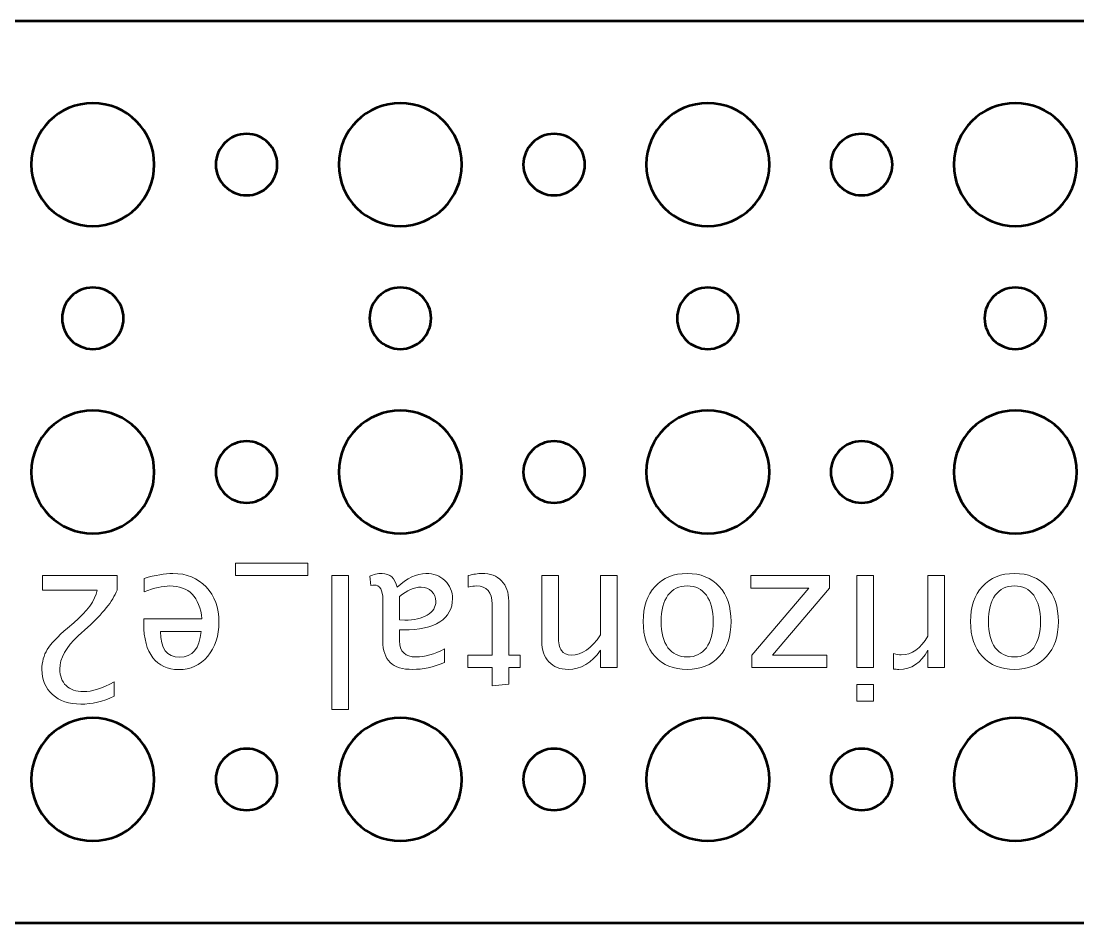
# Model space of a CAD drawing. Header units: centimetres. Extents: x -25.4 to 25.4, y -5.2 to 5.2.
# Drawn here: x -11.6 to -6.45, y -5.2 to -0.8 of the extents above; entities that cross this region are included whole.
import ezdxf

# ---------------------------------------------------------------- set-up
doc = ezdxf.new("R2010")
doc.units = ezdxf.units.CM
doc.header["$MEASUREMENT"] = 0
doc.layers.add('Layer 1', color=7, linetype='Continuous')

msp = doc.modelspace()

# ---------------------------------------------------------------- linework, layer by layer
at = {"layer": 'Layer 1', "lineweight": 53}
for points, knots in [([(24.95, -5.2), (24.95, -5.2), (-24.95, -5.2), (-24.95, -5.2), (-24.95, -5.2), (-25.22614, -5.2), (-25.45, -4.97614), (-25.45, -4.7), (-25.45, -4.7), (-25.45, -4.7), (-25.45, -3.99876), (-25.45, -3.99876), (-25.45, -3.99876), (-24.92095, -3.97271), (-24.5, -3.53551), (-24.5, -3), (-24.5, -3), (-24.5, -2.46449), (-24.92095, -2.02729), (-25.45, -2.00124), (-25.45, -2.00124), (-25.45, -2.00124), (-25.45, -1.3), (-25.45, -1.3), (-25.45, -1.3), (-25.45, -1.02386), (-25.22614, -0.8), (-24.95, -0.8), (-24.95, -0.8), (-24.95, -0.8), (24.95, -0.8), (24.95, -0.8), (24.95, -0.8), (25.22614, -0.8), (25.45, -1.02386), (25.45, -1.3), (25.45, -1.3), (25.45, -1.3), (25.45, -2.00124), (25.45, -2.00124), (25.45, -2.00124), (24.92095, -2.02729), (24.5, -2.46449), (24.5, -3), (24.5, -3), (24.5, -3.53551), (24.92095, -3.97271), (25.45, -3.99876), (25.45, -3.99876), (25.45, -3.99876), (25.45, -4.7), (25.45, -4.7), (25.45, -4.7), (25.45, -4.97614), (25.22614, -5.2), (24.95, -5.2)], [0, 0, 0, 0, 0.0666667, 0.0666667, 0.0666667, 0.0666667, 0.1333333, 0.1333333, 0.1333333, 0.1333333, 0.2, 0.2, 0.2, 0.2, 0.2666667, 0.2666667, 0.2666667, 0.2666667, 0.3333333, 0.3333333, 0.3333333, 0.3333333, 0.4, 0.4, 0.4, 0.4, 0.4666667, 0.4666667, 0.4666667, 0.4666667, 0.5333333, 0.5333333, 0.5333333, 0.5333333, 0.6, 0.6, 0.6, 0.6, 0.6666667, 0.6666667, 0.6666667, 0.6666667, 0.7333333, 0.7333333, 0.7333333, 0.7333333, 0.8, 0.8, 0.8, 0.8, 0.8666667, 0.8666667, 0.8666667, 0.8666667, 1, 1, 1, 1]), ([(-11.55, -1.5), (-11.55, -1.33431), (-11.41569, -1.2), (-11.25, -1.2), (-11.25, -1.2), (-11.08431, -1.2), (-10.95, -1.33431), (-10.95, -1.5), (-10.95, -1.5), (-10.95, -1.66569), (-11.08431, -1.8), (-11.25, -1.8), (-11.25, -1.8), (-11.41569, -1.8), (-11.55, -1.66569), (-11.55, -1.5)], [0, 0, 0, 0, 0.2, 0.2, 0.2, 0.2, 0.4, 0.4, 0.4, 0.4, 0.6, 0.6, 0.6, 0.6, 1, 1, 1, 1]), ([(-10.05, -1.5), (-10.05, -1.33431), (-9.91569, -1.2), (-9.75, -1.2), (-9.75, -1.2), (-9.58431, -1.2), (-9.45, -1.33431), (-9.45, -1.5), (-9.45, -1.5), (-9.45, -1.66569), (-9.58431, -1.8), (-9.75, -1.8), (-9.75, -1.8), (-9.91569, -1.8), (-10.05, -1.66569), (-10.05, -1.5)], [0, 0, 0, 0, 0.2, 0.2, 0.2, 0.2, 0.4, 0.4, 0.4, 0.4, 0.6, 0.6, 0.6, 0.6, 1, 1, 1, 1]), ([(-8.55, -1.5), (-8.55, -1.33431), (-8.41569, -1.2), (-8.25, -1.2), (-8.25, -1.2), (-8.08431, -1.2), (-7.95, -1.33431), (-7.95, -1.5), (-7.95, -1.5), (-7.95, -1.66569), (-8.08431, -1.8), (-8.25, -1.8), (-8.25, -1.8), (-8.41569, -1.8), (-8.55, -1.66569), (-8.55, -1.5)], [0, 0, 0, 0, 0.2, 0.2, 0.2, 0.2, 0.4, 0.4, 0.4, 0.4, 0.6, 0.6, 0.6, 0.6, 1, 1, 1, 1]), ([(-7.05, -1.5), (-7.05, -1.33431), (-6.91569, -1.2), (-6.75, -1.2), (-6.75, -1.2), (-6.58431, -1.2), (-6.45, -1.33431), (-6.45, -1.5), (-6.45, -1.5), (-6.45, -1.66569), (-6.58431, -1.8), (-6.75, -1.8), (-6.75, -1.8), (-6.91569, -1.8), (-7.05, -1.66569), (-7.05, -1.5)], [0, 0, 0, 0, 0.2, 0.2, 0.2, 0.2, 0.4, 0.4, 0.4, 0.4, 0.6, 0.6, 0.6, 0.6, 1, 1, 1, 1]), ([(-10.65, -1.5), (-10.65, -1.41716), (-10.58284, -1.35), (-10.5, -1.35), (-10.5, -1.35), (-10.41716, -1.35), (-10.35, -1.41716), (-10.35, -1.5), (-10.35, -1.5), (-10.35, -1.58284), (-10.41716, -1.65), (-10.5, -1.65), (-10.5, -1.65), (-10.58284, -1.65), (-10.65, -1.58284), (-10.65, -1.5)], [0, 0, 0, 0, 0.2, 0.2, 0.2, 0.2, 0.4, 0.4, 0.4, 0.4, 0.6, 0.6, 0.6, 0.6, 1, 1, 1, 1]), ([(-9.15, -1.5), (-9.15, -1.41716), (-9.08284, -1.35), (-9, -1.35), (-9, -1.35), (-8.91716, -1.35), (-8.85, -1.41716), (-8.85, -1.5), (-8.85, -1.5), (-8.85, -1.58284), (-8.91716, -1.65), (-9, -1.65), (-9, -1.65), (-9.08284, -1.65), (-9.15, -1.58284), (-9.15, -1.5)], [0, 0, 0, 0, 0.2, 0.2, 0.2, 0.2, 0.4, 0.4, 0.4, 0.4, 0.6, 0.6, 0.6, 0.6, 1, 1, 1, 1]), ([(-7.65, -1.5), (-7.65, -1.41716), (-7.58284, -1.35), (-7.5, -1.35), (-7.5, -1.35), (-7.41716, -1.35), (-7.35, -1.41716), (-7.35, -1.5), (-7.35, -1.5), (-7.35, -1.58284), (-7.41716, -1.65), (-7.5, -1.65), (-7.5, -1.65), (-7.58284, -1.65), (-7.65, -1.58284), (-7.65, -1.5)], [0, 0, 0, 0, 0.2, 0.2, 0.2, 0.2, 0.4, 0.4, 0.4, 0.4, 0.6, 0.6, 0.6, 0.6, 1, 1, 1, 1]), ([(-11.4, -2.25), (-11.4, -2.16716), (-11.33284, -2.1), (-11.25, -2.1), (-11.25, -2.1), (-11.16716, -2.1), (-11.1, -2.16716), (-11.1, -2.25), (-11.1, -2.25), (-11.1, -2.33284), (-11.16716, -2.4), (-11.25, -2.4), (-11.25, -2.4), (-11.33284, -2.4), (-11.4, -2.33284), (-11.4, -2.25)], [0, 0, 0, 0, 0.2, 0.2, 0.2, 0.2, 0.4, 0.4, 0.4, 0.4, 0.6, 0.6, 0.6, 0.6, 1, 1, 1, 1]), ([(-9.9, -2.25), (-9.9, -2.16716), (-9.83284, -2.1), (-9.75, -2.1), (-9.75, -2.1), (-9.66716, -2.1), (-9.6, -2.16716), (-9.6, -2.25), (-9.6, -2.25), (-9.6, -2.33284), (-9.66716, -2.4), (-9.75, -2.4), (-9.75, -2.4), (-9.83284, -2.4), (-9.9, -2.33284), (-9.9, -2.25)], [0, 0, 0, 0, 0.2, 0.2, 0.2, 0.2, 0.4, 0.4, 0.4, 0.4, 0.6, 0.6, 0.6, 0.6, 1, 1, 1, 1]), ([(-8.4, -2.25), (-8.4, -2.16716), (-8.33284, -2.1), (-8.25, -2.1), (-8.25, -2.1), (-8.16716, -2.1), (-8.1, -2.16716), (-8.1, -2.25), (-8.1, -2.25), (-8.1, -2.33284), (-8.16716, -2.4), (-8.25, -2.4), (-8.25, -2.4), (-8.33284, -2.4), (-8.4, -2.33284), (-8.4, -2.25)], [0, 0, 0, 0, 0.2, 0.2, 0.2, 0.2, 0.4, 0.4, 0.4, 0.4, 0.6, 0.6, 0.6, 0.6, 1, 1, 1, 1]), ([(-6.9, -2.25), (-6.9, -2.16716), (-6.83284, -2.1), (-6.75, -2.1), (-6.75, -2.1), (-6.66716, -2.1), (-6.6, -2.16716), (-6.6, -2.25), (-6.6, -2.25), (-6.6, -2.33284), (-6.66716, -2.4), (-6.75, -2.4), (-6.75, -2.4), (-6.83284, -2.4), (-6.9, -2.33284), (-6.9, -2.25)], [0, 0, 0, 0, 0.2, 0.2, 0.2, 0.2, 0.4, 0.4, 0.4, 0.4, 0.6, 0.6, 0.6, 0.6, 1, 1, 1, 1]), ([(-11.55, -3), (-11.55, -2.83431), (-11.41569, -2.7), (-11.25, -2.7), (-11.25, -2.7), (-11.08431, -2.7), (-10.95, -2.83431), (-10.95, -3), (-10.95, -3), (-10.95, -3.16569), (-11.08431, -3.3), (-11.25, -3.3), (-11.25, -3.3), (-11.41569, -3.3), (-11.55, -3.16569), (-11.55, -3)], [0, 0, 0, 0, 0.2, 0.2, 0.2, 0.2, 0.4, 0.4, 0.4, 0.4, 0.6, 0.6, 0.6, 0.6, 1, 1, 1, 1]), ([(-10.05, -3), (-10.05, -2.83431), (-9.91569, -2.7), (-9.75, -2.7), (-9.75, -2.7), (-9.58431, -2.7), (-9.45, -2.83431), (-9.45, -3), (-9.45, -3), (-9.45, -3.16569), (-9.58431, -3.3), (-9.75, -3.3), (-9.75, -3.3), (-9.91569, -3.3), (-10.05, -3.16569), (-10.05, -3)], [0, 0, 0, 0, 0.2, 0.2, 0.2, 0.2, 0.4, 0.4, 0.4, 0.4, 0.6, 0.6, 0.6, 0.6, 1, 1, 1, 1]), ([(-8.55, -3), (-8.55, -2.83431), (-8.41569, -2.7), (-8.25, -2.7), (-8.25, -2.7), (-8.08431, -2.7), (-7.95, -2.83431), (-7.95, -3), (-7.95, -3), (-7.95, -3.16569), (-8.08431, -3.3), (-8.25, -3.3), (-8.25, -3.3), (-8.41569, -3.3), (-8.55, -3.16569), (-8.55, -3)], [0, 0, 0, 0, 0.2, 0.2, 0.2, 0.2, 0.4, 0.4, 0.4, 0.4, 0.6, 0.6, 0.6, 0.6, 1, 1, 1, 1]), ([(-7.05, -3), (-7.05, -2.83431), (-6.91569, -2.7), (-6.75, -2.7), (-6.75, -2.7), (-6.58431, -2.7), (-6.45, -2.83431), (-6.45, -3), (-6.45, -3), (-6.45, -3.16569), (-6.58431, -3.3), (-6.75, -3.3), (-6.75, -3.3), (-6.91569, -3.3), (-7.05, -3.16569), (-7.05, -3)], [0, 0, 0, 0, 0.2, 0.2, 0.2, 0.2, 0.4, 0.4, 0.4, 0.4, 0.6, 0.6, 0.6, 0.6, 1, 1, 1, 1]), ([(-10.65, -3), (-10.65, -2.91716), (-10.58284, -2.85), (-10.5, -2.85), (-10.5, -2.85), (-10.41716, -2.85), (-10.35, -2.91716), (-10.35, -3), (-10.35, -3), (-10.35, -3.08284), (-10.41716, -3.15), (-10.5, -3.15), (-10.5, -3.15), (-10.58284, -3.15), (-10.65, -3.08284), (-10.65, -3)], [0, 0, 0, 0, 0.2, 0.2, 0.2, 0.2, 0.4, 0.4, 0.4, 0.4, 0.6, 0.6, 0.6, 0.6, 1, 1, 1, 1]), ([(-9.15, -3), (-9.15, -2.91716), (-9.08284, -2.85), (-9, -2.85), (-9, -2.85), (-8.91716, -2.85), (-8.85, -2.91716), (-8.85, -3), (-8.85, -3), (-8.85, -3.08284), (-8.91716, -3.15), (-9, -3.15), (-9, -3.15), (-9.08284, -3.15), (-9.15, -3.08284), (-9.15, -3)], [0, 0, 0, 0, 0.2, 0.2, 0.2, 0.2, 0.4, 0.4, 0.4, 0.4, 0.6, 0.6, 0.6, 0.6, 1, 1, 1, 1]), ([(-7.65, -3), (-7.65, -2.91716), (-7.58284, -2.85), (-7.5, -2.85), (-7.5, -2.85), (-7.41716, -2.85), (-7.35, -2.91716), (-7.35, -3), (-7.35, -3), (-7.35, -3.08284), (-7.41716, -3.15), (-7.5, -3.15), (-7.5, -3.15), (-7.58284, -3.15), (-7.65, -3.08284), (-7.65, -3)], [0, 0, 0, 0, 0.2, 0.2, 0.2, 0.2, 0.4, 0.4, 0.4, 0.4, 0.6, 0.6, 0.6, 0.6, 1, 1, 1, 1]), ([(-11.55, -4.5), (-11.55, -4.33431), (-11.41569, -4.2), (-11.25, -4.2), (-11.25, -4.2), (-11.08431, -4.2), (-10.95, -4.33431), (-10.95, -4.5), (-10.95, -4.5), (-10.95, -4.66569), (-11.08431, -4.8), (-11.25, -4.8), (-11.25, -4.8), (-11.41569, -4.8), (-11.55, -4.66569), (-11.55, -4.5)], [0, 0, 0, 0, 0.2, 0.2, 0.2, 0.2, 0.4, 0.4, 0.4, 0.4, 0.6, 0.6, 0.6, 0.6, 1, 1, 1, 1]), ([(-10.05, -4.5), (-10.05, -4.33431), (-9.91569, -4.2), (-9.75, -4.2), (-9.75, -4.2), (-9.58431, -4.2), (-9.45, -4.33431), (-9.45, -4.5), (-9.45, -4.5), (-9.45, -4.66569), (-9.58431, -4.8), (-9.75, -4.8), (-9.75, -4.8), (-9.91569, -4.8), (-10.05, -4.66569), (-10.05, -4.5)], [0, 0, 0, 0, 0.2, 0.2, 0.2, 0.2, 0.4, 0.4, 0.4, 0.4, 0.6, 0.6, 0.6, 0.6, 1, 1, 1, 1]), ([(-8.55, -4.5), (-8.55, -4.33431), (-8.41569, -4.2), (-8.25, -4.2), (-8.25, -4.2), (-8.08431, -4.2), (-7.95, -4.33431), (-7.95, -4.5), (-7.95, -4.5), (-7.95, -4.66569), (-8.08431, -4.8), (-8.25, -4.8), (-8.25, -4.8), (-8.41569, -4.8), (-8.55, -4.66569), (-8.55, -4.5)], [0, 0, 0, 0, 0.2, 0.2, 0.2, 0.2, 0.4, 0.4, 0.4, 0.4, 0.6, 0.6, 0.6, 0.6, 1, 1, 1, 1]), ([(-7.05, -4.5), (-7.05, -4.33431), (-6.91569, -4.2), (-6.75, -4.2), (-6.75, -4.2), (-6.58431, -4.2), (-6.45, -4.33431), (-6.45, -4.5), (-6.45, -4.5), (-6.45, -4.66569), (-6.58431, -4.8), (-6.75, -4.8), (-6.75, -4.8), (-6.91569, -4.8), (-7.05, -4.66569), (-7.05, -4.5)], [0, 0, 0, 0, 0.2, 0.2, 0.2, 0.2, 0.4, 0.4, 0.4, 0.4, 0.6, 0.6, 0.6, 0.6, 1, 1, 1, 1]), ([(-10.65, -4.5), (-10.65, -4.41716), (-10.58284, -4.35), (-10.5, -4.35), (-10.5, -4.35), (-10.41716, -4.35), (-10.35, -4.41716), (-10.35, -4.5), (-10.35, -4.5), (-10.35, -4.58284), (-10.41716, -4.65), (-10.5, -4.65), (-10.5, -4.65), (-10.58284, -4.65), (-10.65, -4.58284), (-10.65, -4.5)], [0, 0, 0, 0, 0.2, 0.2, 0.2, 0.2, 0.4, 0.4, 0.4, 0.4, 0.6, 0.6, 0.6, 0.6, 1, 1, 1, 1]), ([(-9.15, -4.5), (-9.15, -4.41716), (-9.08284, -4.35), (-9, -4.35), (-9, -4.35), (-8.91716, -4.35), (-8.85, -4.41716), (-8.85, -4.5), (-8.85, -4.5), (-8.85, -4.58284), (-8.91716, -4.65), (-9, -4.65), (-9, -4.65), (-9.08284, -4.65), (-9.15, -4.58284), (-9.15, -4.5)], [0, 0, 0, 0, 0.2, 0.2, 0.2, 0.2, 0.4, 0.4, 0.4, 0.4, 0.6, 0.6, 0.6, 0.6, 1, 1, 1, 1]), ([(-7.65, -4.5), (-7.65, -4.41716), (-7.58284, -4.35), (-7.5, -4.35), (-7.5, -4.35), (-7.41716, -4.35), (-7.35, -4.41716), (-7.35, -4.5), (-7.35, -4.5), (-7.35, -4.58284), (-7.41716, -4.65), (-7.5, -4.65), (-7.5, -4.65), (-7.58284, -4.65), (-7.65, -4.58284), (-7.65, -4.5)], [0, 0, 0, 0, 0.2, 0.2, 0.2, 0.2, 0.4, 0.4, 0.4, 0.4, 0.6, 0.6, 0.6, 0.6, 1, 1, 1, 1])]:
    msp.add_open_spline(points, degree=3, knots=knots, dxfattribs=at)
at = {"layer": 'Layer 1', "color": 5, "lineweight": 9}
for points, knots in [([(-10.20102, -3.44436), (-10.20102, -3.44436), (-10.20102, -3.50532), (-10.20102, -3.50532), (-10.20102, -3.50532), (-10.20102, -3.50532), (-10.55323, -3.50532), (-10.55323, -3.50532), (-10.55323, -3.50532), (-10.55323, -3.50532), (-10.55323, -3.44436), (-10.55323, -3.44436), (-10.55323, -3.44436), (-10.55323, -3.44436), (-10.20102, -3.44436), (-10.20102, -3.44436)], [0, 0, 0, 0, 0.2, 0.2, 0.2, 0.2, 0.4, 0.4, 0.4, 0.4, 0.6, 0.6, 0.6, 0.6, 1, 1, 1, 1]), ([(-10.99943, -3.51971), (-10.94482, -3.50334), (-10.89812, -3.49516), (-10.85917, -3.49516), (-10.85917, -3.49516), (-10.79271, -3.49516), (-10.73866, -3.51717), (-10.69703, -3.56106), (-10.69703, -3.56106), (-10.6554, -3.60494), (-10.63452, -3.66181), (-10.63452, -3.7318), (-10.63452, -3.7318), (-10.63452, -3.79968), (-10.65286, -3.85542), (-10.68969, -3.89902), (-10.68969, -3.89902), (-10.72652, -3.94248), (-10.77366, -3.96422), (-10.83109, -3.96422), (-10.83109, -3.96422), (-10.88542, -3.96422), (-10.92747, -3.94488), (-10.9571, -3.90622), (-10.9571, -3.90622), (-10.98673, -3.86755), (-11.00155, -3.8128), (-11.00155, -3.74182), (-11.00155, -3.74182), (-11.00155, -3.74182), (-11.00113, -3.71699), (-11.00113, -3.71699), (-11.00113, -3.71699), (-11.00113, -3.71699), (-10.71749, -3.71699), (-10.71749, -3.71699), (-10.71749, -3.71699), (-10.72935, -3.60974), (-10.7817, -3.55612), (-10.87441, -3.55612), (-10.87441, -3.55612), (-10.90842, -3.55612), (-10.95005, -3.56572), (-10.99943, -3.58491), (-10.99943, -3.58491), (-10.99943, -3.58491), (-10.99943, -3.51971), (-10.99943, -3.51971)], [0, 0, 0, 0, 0.0769231, 0.0769231, 0.0769231, 0.0769231, 0.1538462, 0.1538462, 0.1538462, 0.1538462, 0.2307692, 0.2307692, 0.2307692, 0.2307692, 0.3076923, 0.3076923, 0.3076923, 0.3076923, 0.3846154, 0.3846154, 0.3846154, 0.3846154, 0.4615385, 0.4615385, 0.4615385, 0.4615385, 0.5384615, 0.5384615, 0.5384615, 0.5384615, 0.6153846, 0.6153846, 0.6153846, 0.6153846, 0.6923077, 0.6923077, 0.6923077, 0.6923077, 0.7692308, 0.7692308, 0.7692308, 0.7692308, 0.8461538, 0.8461538, 0.8461538, 0.8461538, 1, 1, 1, 1]), ([(-9.76583, -3.56247), (-9.71701, -3.5176), (-9.67002, -3.49516), (-9.62486, -3.49516), (-9.62486, -3.49516), (-9.58775, -3.49516), (-9.55685, -3.50673), (-9.53243, -3.53001), (-9.53243, -3.53001), (-9.50788, -3.5533), (-9.4956, -3.58265), (-9.4956, -3.61807), (-9.4956, -3.61807), (-9.4956, -3.66703), (-9.51621, -3.70471), (-9.55741, -3.73096), (-9.55741, -3.73096), (-9.59862, -3.7572), (-9.65774, -3.77033), (-9.73479, -3.77033), (-9.73479, -3.77033), (-9.73479, -3.77033), (-9.75384, -3.77033), (-9.75384, -3.77033), (-9.75384, -3.77033), (-9.75384, -3.77033), (-9.75384, -3.82437), (-9.75384, -3.82437), (-9.75384, -3.82437), (-9.75384, -3.87644), (-9.72674, -3.90241), (-9.67242, -3.90241), (-9.67242, -3.90241), (-9.63037, -3.90241), (-9.58436, -3.88914), (-9.53455, -3.86261), (-9.53455, -3.86261), (-9.53455, -3.86261), (-9.53455, -3.9295), (-9.53455, -3.9295), (-9.53455, -3.9295), (-9.5893, -3.95208), (-9.64095, -3.96337), (-9.68935, -3.96337), (-9.68935, -3.96337), (-9.73916, -3.96337), (-9.77599, -3.95208), (-9.79956, -3.92936), (-9.79956, -3.92936), (-9.82326, -3.90664), (-9.83512, -3.87165), (-9.83512, -3.82437), (-9.83512, -3.82437), (-9.83512, -3.82437), (-9.83512, -3.6216), (-9.83512, -3.6216), (-9.83512, -3.6216), (-9.83512, -3.57517), (-9.84937, -3.55189), (-9.87802, -3.55189), (-9.87802, -3.55189), (-9.88154, -3.55189), (-9.88677, -3.55245), (-9.89368, -3.55358), (-9.89368, -3.55358), (-9.89368, -3.55358), (-9.89947, -3.50842), (-9.89947, -3.50842), (-9.89947, -3.50842), (-9.88098, -3.49953), (-9.86066, -3.49516), (-9.83836, -3.49516), (-9.83836, -3.49516), (-9.8004, -3.49516), (-9.77627, -3.5176), (-9.76583, -3.56247)], [0, 0, 0, 0, 0.05, 0.05, 0.05, 0.05, 0.1, 0.1, 0.1, 0.1, 0.15, 0.15, 0.15, 0.15, 0.2, 0.2, 0.2, 0.2, 0.25, 0.25, 0.25, 0.25, 0.3, 0.3, 0.3, 0.3, 0.35, 0.35, 0.35, 0.35, 0.4, 0.4, 0.4, 0.4, 0.45, 0.45, 0.45, 0.45, 0.5, 0.5, 0.5, 0.5, 0.55, 0.55, 0.55, 0.55, 0.6, 0.6, 0.6, 0.6, 0.65, 0.65, 0.65, 0.65, 0.7, 0.7, 0.7, 0.7, 0.75, 0.75, 0.75, 0.75, 0.8, 0.8, 0.8, 0.8, 0.85, 0.85, 0.85, 0.85, 0.9, 0.9, 0.9, 0.9, 1, 1, 1, 1]), ([(-9.41857, -3.50546), (-9.39345, -3.49855), (-9.37158, -3.49516), (-9.3531, -3.49516), (-9.3531, -3.49516), (-9.31161, -3.49516), (-9.27929, -3.50701), (-9.25615, -3.53072), (-9.25615, -3.53072), (-9.23287, -3.55443), (-9.2213, -3.58731), (-9.2213, -3.6295), (-9.2213, -3.6295), (-9.2213, -3.6295), (-9.2213, -3.89309), (-9.2213, -3.89309), (-9.2213, -3.89309), (-9.2213, -3.89309), (-9.16513, -3.89309), (-9.16513, -3.89309), (-9.16513, -3.89309), (-9.16513, -3.89309), (-9.16513, -3.95406), (-9.16513, -3.95406), (-9.16513, -3.95406), (-9.16513, -3.95406), (-9.2213, -3.95406), (-9.2213, -3.95406), (-9.2213, -3.95406), (-9.2213, -3.95406), (-9.2213, -4.03519), (-9.2213, -4.03519), (-9.2213, -4.03519), (-9.2213, -4.03519), (-9.30258, -4.04296), (-9.30258, -4.04296), (-9.30258, -4.04296), (-9.30258, -4.04296), (-9.30258, -3.95406), (-9.30258, -3.95406), (-9.30258, -3.95406), (-9.30258, -3.95406), (-9.42026, -3.95406), (-9.42026, -3.95406), (-9.42026, -3.95406), (-9.42026, -3.95406), (-9.42026, -3.89309), (-9.42026, -3.89309), (-9.42026, -3.89309), (-9.42026, -3.89309), (-9.30258, -3.89309), (-9.30258, -3.89309), (-9.30258, -3.89309), (-9.30258, -3.89309), (-9.30258, -3.64417), (-9.30258, -3.64417), (-9.30258, -3.64417), (-9.30258, -3.58547), (-9.32812, -3.55612), (-9.37906, -3.55612), (-9.37906, -3.55612), (-9.38993, -3.55612), (-9.40305, -3.55795), (-9.41857, -3.56148), (-9.41857, -3.56148), (-9.41857, -3.56148), (-9.41857, -3.50546), (-9.41857, -3.50546)], [0, 0, 0, 0, 0.0555556, 0.0555556, 0.0555556, 0.0555556, 0.1111111, 0.1111111, 0.1111111, 0.1111111, 0.1666667, 0.1666667, 0.1666667, 0.1666667, 0.2222222, 0.2222222, 0.2222222, 0.2222222, 0.2777778, 0.2777778, 0.2777778, 0.2777778, 0.3333333, 0.3333333, 0.3333333, 0.3333333, 0.3888889, 0.3888889, 0.3888889, 0.3888889, 0.4444444, 0.4444444, 0.4444444, 0.4444444, 0.5, 0.5, 0.5, 0.5, 0.5555556, 0.5555556, 0.5555556, 0.5555556, 0.6111111, 0.6111111, 0.6111111, 0.6111111, 0.6666667, 0.6666667, 0.6666667, 0.6666667, 0.7222222, 0.7222222, 0.7222222, 0.7222222, 0.7777778, 0.7777778, 0.7777778, 0.7777778, 0.8333333, 0.8333333, 0.8333333, 0.8333333, 0.8888889, 0.8888889, 0.8888889, 0.8888889, 1, 1, 1, 1]), ([(-8.35092, -3.49516), (-8.28502, -3.49516), (-8.23281, -3.51619), (-8.19442, -3.55824), (-8.19442, -3.55824), (-8.1559, -3.60029), (-8.13671, -3.65744), (-8.13671, -3.72955), (-8.13671, -3.72955), (-8.13671, -3.80151), (-8.1559, -3.85852), (-8.19442, -3.90043), (-8.19442, -3.90043), (-8.23281, -3.94234), (-8.28502, -3.96337), (-8.35092, -3.96337), (-8.35092, -3.96337), (-8.41682, -3.96337), (-8.46903, -3.94234), (-8.50741, -3.90043), (-8.50741, -3.90043), (-8.54593, -3.85852), (-8.56513, -3.80151), (-8.56513, -3.72955), (-8.56513, -3.72955), (-8.56513, -3.65744), (-8.54593, -3.60029), (-8.50741, -3.55824), (-8.50741, -3.55824), (-8.46903, -3.51619), (-8.41682, -3.49516), (-8.35092, -3.49516)], [0, 0, 0, 0, 0.1111111, 0.1111111, 0.1111111, 0.1111111, 0.2222222, 0.2222222, 0.2222222, 0.2222222, 0.3333333, 0.3333333, 0.3333333, 0.3333333, 0.4444444, 0.4444444, 0.4444444, 0.4444444, 0.5555556, 0.5555556, 0.5555556, 0.5555556, 0.6666667, 0.6666667, 0.6666667, 0.6666667, 0.7777778, 0.7777778, 0.7777778, 0.7777778, 1, 1, 1, 1]), ([(-6.75439, -3.49516), (-6.68849, -3.49516), (-6.63628, -3.51619), (-6.59789, -3.55824), (-6.59789, -3.55824), (-6.55937, -3.60029), (-6.54018, -3.65744), (-6.54018, -3.72955), (-6.54018, -3.72955), (-6.54018, -3.80151), (-6.55937, -3.85852), (-6.59789, -3.90043), (-6.59789, -3.90043), (-6.63628, -3.94234), (-6.68849, -3.96337), (-6.75439, -3.96337), (-6.75439, -3.96337), (-6.82029, -3.96337), (-6.8725, -3.94234), (-6.91088, -3.90043), (-6.91088, -3.90043), (-6.9494, -3.85852), (-6.9686, -3.80151), (-6.9686, -3.72955), (-6.9686, -3.72955), (-6.9686, -3.65744), (-6.9494, -3.60029), (-6.91088, -3.55824), (-6.91088, -3.55824), (-6.8725, -3.51619), (-6.82029, -3.49516), (-6.75439, -3.49516)], [0, 0, 0, 0, 0.1111111, 0.1111111, 0.1111111, 0.1111111, 0.2222222, 0.2222222, 0.2222222, 0.2222222, 0.3333333, 0.3333333, 0.3333333, 0.3333333, 0.4444444, 0.4444444, 0.4444444, 0.4444444, 0.5555556, 0.5555556, 0.5555556, 0.5555556, 0.6666667, 0.6666667, 0.6666667, 0.6666667, 0.7777778, 0.7777778, 0.7777778, 0.7777778, 1, 1, 1, 1]), ([(-11.13081, -3.50532), (-11.13081, -3.50532), (-11.13081, -3.57644), (-11.13081, -3.57644), (-11.13081, -3.57644), (-11.15452, -3.6319), (-11.20236, -3.69243), (-11.27447, -3.75777), (-11.27447, -3.75777), (-11.27447, -3.75777), (-11.32103, -3.79954), (-11.32103, -3.79954), (-11.32103, -3.79954), (-11.381, -3.85401), (-11.41106, -3.90791), (-11.41106, -3.96153), (-11.41106, -3.96153), (-11.41106, -3.99582), (-11.40076, -4.02264), (-11.3803, -4.04225), (-11.3803, -4.04225), (-11.35984, -4.06186), (-11.33147, -4.07174), (-11.29549, -4.07174), (-11.29549, -4.07174), (-11.25344, -4.07174), (-11.20363, -4.05566), (-11.14605, -4.02348), (-11.14605, -4.02348), (-11.14605, -4.02348), (-11.14605, -4.0946), (-11.14605, -4.0946), (-11.14605, -4.0946), (-11.20038, -4.12), (-11.25443, -4.1327), (-11.30833, -4.1327), (-11.30833, -4.1327), (-11.36562, -4.1327), (-11.41163, -4.11732), (-11.44634, -4.08642), (-11.44634, -4.08642), (-11.48091, -4.05551), (-11.49827, -4.01459), (-11.49827, -3.96351), (-11.49827, -3.96351), (-11.49827, -3.92682), (-11.48952, -3.89422), (-11.47202, -3.86586), (-11.47202, -3.86586), (-11.45438, -3.83736), (-11.42179, -3.80292), (-11.37395, -3.76228), (-11.37395, -3.76228), (-11.37395, -3.76228), (-11.34248, -3.73547), (-11.34248, -3.73547), (-11.34248, -3.73547), (-11.27701, -3.68002), (-11.23919, -3.62696), (-11.22903, -3.57644), (-11.22903, -3.57644), (-11.22903, -3.57644), (-11.49573, -3.57644), (-11.49573, -3.57644), (-11.49573, -3.57644), (-11.49573, -3.57644), (-11.49573, -3.50532), (-11.49573, -3.50532), (-11.49573, -3.50532), (-11.49573, -3.50532), (-11.13081, -3.50532), (-11.13081, -3.50532)], [0, 0, 0, 0, 0.0526316, 0.0526316, 0.0526316, 0.0526316, 0.1052632, 0.1052632, 0.1052632, 0.1052632, 0.1578947, 0.1578947, 0.1578947, 0.1578947, 0.2105263, 0.2105263, 0.2105263, 0.2105263, 0.2631579, 0.2631579, 0.2631579, 0.2631579, 0.3157895, 0.3157895, 0.3157895, 0.3157895, 0.3684211, 0.3684211, 0.3684211, 0.3684211, 0.4210526, 0.4210526, 0.4210526, 0.4210526, 0.4736842, 0.4736842, 0.4736842, 0.4736842, 0.5263158, 0.5263158, 0.5263158, 0.5263158, 0.5789474, 0.5789474, 0.5789474, 0.5789474, 0.6315789, 0.6315789, 0.6315789, 0.6315789, 0.6842105, 0.6842105, 0.6842105, 0.6842105, 0.7368421, 0.7368421, 0.7368421, 0.7368421, 0.7894737, 0.7894737, 0.7894737, 0.7894737, 0.8421053, 0.8421053, 0.8421053, 0.8421053, 0.8947368, 0.8947368, 0.8947368, 0.8947368, 1, 1, 1, 1]), ([(-10.00205, -3.50532), (-10.00205, -3.50532), (-10.00205, -4.1581), (-10.00205, -4.1581), (-10.00205, -4.1581), (-10.00205, -4.1581), (-10.08333, -4.1581), (-10.08333, -4.1581), (-10.08333, -4.1581), (-10.08333, -4.1581), (-10.08333, -3.50532), (-10.08333, -3.50532), (-10.08333, -3.50532), (-10.08333, -3.50532), (-10.00205, -3.50532), (-10.00205, -3.50532)], [0, 0, 0, 0, 0.2, 0.2, 0.2, 0.2, 0.4, 0.4, 0.4, 0.4, 0.6, 0.6, 0.6, 0.6, 1, 1, 1, 1]), ([(-8.69241, -3.50532), (-8.69241, -3.50532), (-8.69241, -3.95406), (-8.69241, -3.95406), (-8.69241, -3.95406), (-8.69241, -3.95406), (-8.77369, -3.95406), (-8.77369, -3.95406), (-8.77369, -3.95406), (-8.77369, -3.95406), (-8.77369, -3.86925), (-8.77369, -3.86925), (-8.77369, -3.86925), (-8.81673, -3.93204), (-8.86951, -3.96337), (-8.93188, -3.96337), (-8.93188, -3.96337), (-8.97111, -3.96337), (-9.00229, -3.95109), (-9.02529, -3.9264), (-9.02529, -3.9264), (-9.04829, -3.90184), (-9.05987, -3.86868), (-9.05987, -3.8272), (-9.05987, -3.8272), (-9.05987, -3.8272), (-9.05987, -3.50532), (-9.05987, -3.50532), (-9.05987, -3.50532), (-9.05987, -3.50532), (-8.97858, -3.50532), (-8.97858, -3.50532), (-8.97858, -3.50532), (-8.97858, -3.50532), (-8.97858, -3.80067), (-8.97858, -3.80067), (-8.97858, -3.80067), (-8.97858, -3.83397), (-8.97365, -3.85768), (-8.96391, -3.87179), (-8.96391, -3.87179), (-8.95403, -3.88604), (-8.9378, -3.89309), (-8.91508, -3.89309), (-8.91508, -3.89309), (-8.86513, -3.89309), (-8.818, -3.8605), (-8.77369, -3.7953), (-8.77369, -3.7953), (-8.77369, -3.7953), (-8.77369, -3.50532), (-8.77369, -3.50532), (-8.77369, -3.50532), (-8.77369, -3.50532), (-8.69241, -3.50532), (-8.69241, -3.50532)], [0, 0, 0, 0, 0.0666667, 0.0666667, 0.0666667, 0.0666667, 0.1333333, 0.1333333, 0.1333333, 0.1333333, 0.2, 0.2, 0.2, 0.2, 0.2666667, 0.2666667, 0.2666667, 0.2666667, 0.3333333, 0.3333333, 0.3333333, 0.3333333, 0.4, 0.4, 0.4, 0.4, 0.4666667, 0.4666667, 0.4666667, 0.4666667, 0.5333333, 0.5333333, 0.5333333, 0.5333333, 0.6, 0.6, 0.6, 0.6, 0.6666667, 0.6666667, 0.6666667, 0.6666667, 0.7333333, 0.7333333, 0.7333333, 0.7333333, 0.8, 0.8, 0.8, 0.8, 0.8666667, 0.8666667, 0.8666667, 0.8666667, 1, 1, 1, 1]), ([(-8.35078, -3.55612), (-8.39099, -3.55612), (-8.42232, -3.57122), (-8.44462, -3.60156), (-8.44462, -3.60156), (-8.46677, -3.63176), (-8.47792, -3.67451), (-8.47792, -3.72955), (-8.47792, -3.72955), (-8.47792, -3.78444), (-8.46677, -3.82705), (-8.44462, -3.85725), (-8.44462, -3.85725), (-8.42232, -3.88731), (-8.39099, -3.90241), (-8.35078, -3.90241), (-8.35078, -3.90241), (-8.31042, -3.90241), (-8.27909, -3.88731), (-8.25708, -3.85725), (-8.25708, -3.85725), (-8.23492, -3.82705), (-8.22392, -3.78444), (-8.22392, -3.72955), (-8.22392, -3.72955), (-8.22392, -3.67451), (-8.23492, -3.63176), (-8.25708, -3.60156), (-8.25708, -3.60156), (-8.27909, -3.57122), (-8.31042, -3.55612), (-8.35078, -3.55612)], [0, 0, 0, 0, 0.1111111, 0.1111111, 0.1111111, 0.1111111, 0.2222222, 0.2222222, 0.2222222, 0.2222222, 0.3333333, 0.3333333, 0.3333333, 0.3333333, 0.4444444, 0.4444444, 0.4444444, 0.4444444, 0.5555556, 0.5555556, 0.5555556, 0.5555556, 0.6666667, 0.6666667, 0.6666667, 0.6666667, 0.7777778, 0.7777778, 0.7777778, 0.7777778, 1, 1, 1, 1]), ([(-7.65651, -3.50532), (-7.65651, -3.50532), (-7.65651, -3.56628), (-7.65651, -3.56628), (-7.65651, -3.56628), (-7.65651, -3.56628), (-7.93492, -3.89309), (-7.93492, -3.89309), (-7.93492, -3.89309), (-7.93492, -3.89309), (-7.66935, -3.89309), (-7.66935, -3.89309), (-7.66935, -3.89309), (-7.66935, -3.89309), (-7.66935, -3.95406), (-7.66935, -3.95406), (-7.66935, -3.95406), (-7.66935, -3.95406), (-8.03497, -3.95406), (-8.03497, -3.95406), (-8.03497, -3.95406), (-8.03497, -3.95406), (-8.03497, -3.89309), (-8.03497, -3.89309), (-8.03497, -3.89309), (-8.03497, -3.89309), (-7.75656, -3.56628), (-7.75656, -3.56628), (-7.75656, -3.56628), (-7.75656, -3.56628), (-8.04005, -3.56628), (-8.04005, -3.56628), (-8.04005, -3.56628), (-8.04005, -3.56628), (-8.04005, -3.50532), (-8.04005, -3.50532), (-8.04005, -3.50532), (-8.04005, -3.50532), (-7.65651, -3.50532), (-7.65651, -3.50532)], [0, 0, 0, 0, 0.0909091, 0.0909091, 0.0909091, 0.0909091, 0.1818182, 0.1818182, 0.1818182, 0.1818182, 0.2727273, 0.2727273, 0.2727273, 0.2727273, 0.3636364, 0.3636364, 0.3636364, 0.3636364, 0.4545455, 0.4545455, 0.4545455, 0.4545455, 0.5454545, 0.5454545, 0.5454545, 0.5454545, 0.6363636, 0.6363636, 0.6363636, 0.6363636, 0.7272727, 0.7272727, 0.7272727, 0.7272727, 0.8181818, 0.8181818, 0.8181818, 0.8181818, 1, 1, 1, 1]), ([(-7.4423, -3.50532), (-7.4423, -3.50532), (-7.4423, -3.95406), (-7.4423, -3.95406), (-7.4423, -3.95406), (-7.4423, -3.95406), (-7.52358, -3.95406), (-7.52358, -3.95406), (-7.52358, -3.95406), (-7.52358, -3.95406), (-7.52358, -3.50532), (-7.52358, -3.50532), (-7.52358, -3.50532), (-7.52358, -3.50532), (-7.4423, -3.50532), (-7.4423, -3.50532)], [0, 0, 0, 0, 0.2, 0.2, 0.2, 0.2, 0.4, 0.4, 0.4, 0.4, 0.6, 0.6, 0.6, 0.6, 1, 1, 1, 1]), ([(-7.09587, -3.50532), (-7.09587, -3.50532), (-7.09587, -3.95406), (-7.09587, -3.95406), (-7.09587, -3.95406), (-7.09587, -3.95406), (-7.17715, -3.95406), (-7.17715, -3.95406), (-7.17715, -3.95406), (-7.17715, -3.95406), (-7.17715, -3.86925), (-7.17715, -3.86925), (-7.17715, -3.86925), (-7.20947, -3.93204), (-7.25631, -3.96337), (-7.31784, -3.96337), (-7.31784, -3.96337), (-7.32616, -3.96337), (-7.33491, -3.96266), (-7.34394, -3.96125), (-7.34394, -3.96125), (-7.34394, -3.96125), (-7.34394, -3.88519), (-7.34394, -3.88519), (-7.34394, -3.88519), (-7.32983, -3.88985), (-7.31742, -3.89225), (-7.30669, -3.89225), (-7.30669, -3.89225), (-7.25504, -3.89225), (-7.21186, -3.86177), (-7.17715, -3.80067), (-7.17715, -3.80067), (-7.17715, -3.80067), (-7.17715, -3.50532), (-7.17715, -3.50532), (-7.17715, -3.50532), (-7.17715, -3.50532), (-7.09587, -3.50532), (-7.09587, -3.50532)], [0, 0, 0, 0, 0.0909091, 0.0909091, 0.0909091, 0.0909091, 0.1818182, 0.1818182, 0.1818182, 0.1818182, 0.2727273, 0.2727273, 0.2727273, 0.2727273, 0.3636364, 0.3636364, 0.3636364, 0.3636364, 0.4545455, 0.4545455, 0.4545455, 0.4545455, 0.5454545, 0.5454545, 0.5454545, 0.5454545, 0.6363636, 0.6363636, 0.6363636, 0.6363636, 0.7272727, 0.7272727, 0.7272727, 0.7272727, 0.8181818, 0.8181818, 0.8181818, 0.8181818, 1, 1, 1, 1]), ([(-6.75425, -3.55612), (-6.79446, -3.55612), (-6.82579, -3.57122), (-6.84809, -3.60156), (-6.84809, -3.60156), (-6.87024, -3.63176), (-6.88139, -3.67451), (-6.88139, -3.72955), (-6.88139, -3.72955), (-6.88139, -3.78444), (-6.87024, -3.82705), (-6.84809, -3.85725), (-6.84809, -3.85725), (-6.82579, -3.88731), (-6.79446, -3.90241), (-6.75425, -3.90241), (-6.75425, -3.90241), (-6.71389, -3.90241), (-6.68256, -3.88731), (-6.66055, -3.85725), (-6.66055, -3.85725), (-6.63839, -3.82705), (-6.62739, -3.78444), (-6.62739, -3.72955), (-6.62739, -3.72955), (-6.62739, -3.67451), (-6.63839, -3.63176), (-6.66055, -3.60156), (-6.66055, -3.60156), (-6.68256, -3.57122), (-6.71389, -3.55612), (-6.75425, -3.55612)], [0, 0, 0, 0, 0.1111111, 0.1111111, 0.1111111, 0.1111111, 0.2222222, 0.2222222, 0.2222222, 0.2222222, 0.3333333, 0.3333333, 0.3333333, 0.3333333, 0.4444444, 0.4444444, 0.4444444, 0.4444444, 0.5555556, 0.5555556, 0.5555556, 0.5555556, 0.6666667, 0.6666667, 0.6666667, 0.6666667, 0.7777778, 0.7777778, 0.7777778, 0.7777778, 1, 1, 1, 1]), ([(-9.75384, -3.60678), (-9.75384, -3.60678), (-9.75384, -3.72207), (-9.75384, -3.72207), (-9.75384, -3.72207), (-9.75384, -3.72207), (-9.72773, -3.72291), (-9.72773, -3.72291), (-9.72773, -3.72291), (-9.68258, -3.72291), (-9.64617, -3.71459), (-9.61837, -3.69794), (-9.61837, -3.69794), (-9.59071, -3.68115), (-9.57688, -3.65899), (-9.57688, -3.63133), (-9.57688, -3.63133), (-9.57688, -3.612), (-9.5838, -3.59563), (-9.59749, -3.58223), (-9.59749, -3.58223), (-9.61132, -3.56882), (-9.62811, -3.56205), (-9.648, -3.56205), (-9.648, -3.56205), (-9.68187, -3.56205), (-9.71715, -3.577), (-9.75384, -3.60678)], [0, 0, 0, 0, 0.125, 0.125, 0.125, 0.125, 0.25, 0.25, 0.25, 0.25, 0.375, 0.375, 0.375, 0.375, 0.5, 0.5, 0.5, 0.5, 0.625, 0.625, 0.625, 0.625, 0.75, 0.75, 0.75, 0.75, 1, 1, 1, 1]), ([(-10.72173, -3.77795), (-10.72173, -3.77795), (-10.91985, -3.77795), (-10.91985, -3.77795), (-10.91985, -3.77795), (-10.91985, -3.86149), (-10.88866, -3.90325), (-10.82643, -3.90325), (-10.82643, -3.90325), (-10.76378, -3.90325), (-10.72892, -3.86149), (-10.72173, -3.77795)], [0, 0, 0, 0, 0.25, 0.25, 0.25, 0.25, 0.5, 0.5, 0.5, 0.5, 1, 1, 1, 1]), ([(-7.4423, -4.03618), (-7.4423, -4.03618), (-7.4423, -4.11746), (-7.4423, -4.11746), (-7.4423, -4.11746), (-7.4423, -4.11746), (-7.52358, -4.11746), (-7.52358, -4.11746), (-7.52358, -4.11746), (-7.52358, -4.11746), (-7.52358, -4.03618), (-7.52358, -4.03618), (-7.52358, -4.03618), (-7.52358, -4.03618), (-7.4423, -4.03618), (-7.4423, -4.03618)], [0, 0, 0, 0, 0.2, 0.2, 0.2, 0.2, 0.4, 0.4, 0.4, 0.4, 0.6, 0.6, 0.6, 0.6, 1, 1, 1, 1])]:
    msp.add_open_spline(points, degree=3, knots=knots, dxfattribs=at)

doc.saveas('drawing.dxf')
